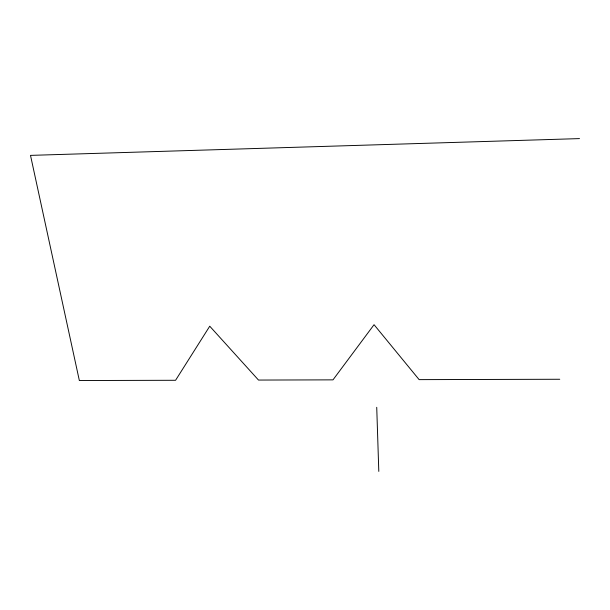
<?xml version="1.0" encoding="UTF-8"?>
<svg xmlns="http://www.w3.org/2000/svg" width="610" height="610" viewBox="0 0 610 610"><rect width="100%" height="100%" fill="white"/><g stroke="black" fill="none" stroke-linecap="round" stroke-linejoin="round"><path stroke-width="0.91" d="M579.5 138.6L30.5 155.382L79.346 380.533L175.581 380.282L209.748 326.205L258.503 380.06L332.984 379.862L374.052 324.695L419.131 379.633L559.751 379.26M376.728 407.312L378.802 471.4"/></g></svg>
